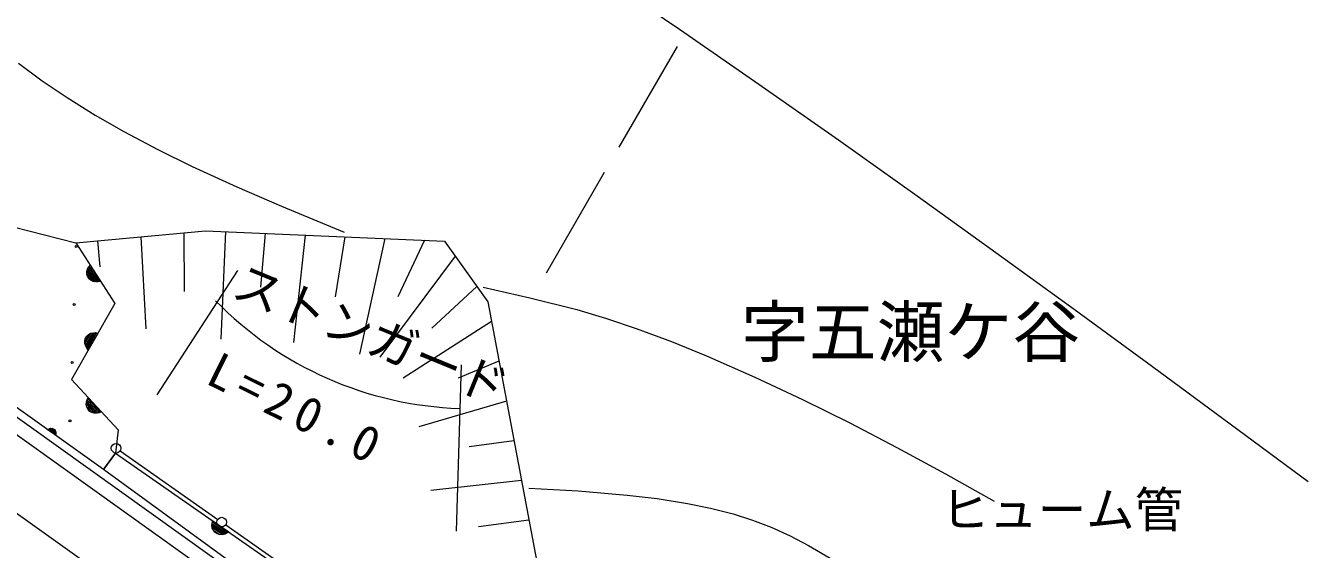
# Model space of a CAD drawing. Units: millimetres, scale not verified. Extents: x -10028 to 629972, y -208161 to 151839.
# Drawn here: x 435668 to 501600, y 55524 to 82547 of the extents above; entities that cross this region are included whole.
import ezdxf
from ezdxf.enums import TextEntityAlignment as Align

# ---------------------------------------------------------------- set-up
doc = ezdxf.new("R2010")
doc.units = ezdxf.units.MM
doc.header["$LTSCALE"] = 1000
doc.linetypes.add('DASHED', pattern=[7.5, 6, -1.5])
doc.linetypes.add('LONG_DASHED_DOTTED', pattern=[15.25, 12, -1.5, 0.25, -1.5])
doc.layers.add('S-BGD', color=7, linetype='Continuous', lineweight=13)
doc.styles.add('ＭＳ ゴシック', font='')
doc.styles.get('ＭＳ ゴシック').set_extended_font_data('MS Gothic')

msp = doc.modelspace()

# ---------------------------------------------------------------- linework, layer by layer
at = {"layer": 'S-BGD'}
for p, q in [((465318, 85136), (469402, 82369)), ((469402, 82369), (473509, 79528)), ((435302, 80602), (436532, 79698)), ((436532, 79698), (437809, 78834)), ((473509, 79528), (477604, 76653)), ((437809, 78834), (439259, 77931)), ((439259, 77931), (440743, 77078)), ((440743, 77078), (442489, 76149)), ((477604, 76653), (481672, 73761)), ((442489, 76149), (444262, 75275)), ((444262, 75275), (446563, 74220)), ((446563, 74220), (448878, 73225)), ((430627, 73301), (438261, 71337)), ((448878, 73225), (450490, 72556)), ((481672, 73761), (485734, 70843)), ((450490, 72556), (452104, 71895)), ((438261, 71337), (444958, 71962)), ((444958, 71962), (457280, 71426)), ((445985, 71917), (445752, 66368)), ((420745, 71754), (463136, 41522)), ((422285, 71580), (449153, 52399)), ((438261, 71337), (440270, 68211)), ((439377, 71441), (439503, 70098)), ((441610, 71649), (441871, 66906)), ((443842, 71857), (443854, 68832)), ((448038, 71828), (447791, 69058)), ((450092, 71738), (449491, 66198)), ((452146, 71649), (451644, 68549)), ((454199, 71560), (452890, 65603)), ((456253, 71471), (454873, 68549)), ((457280, 71426), (459512, 68301)), ((457838, 70645), (453947, 65444)), ((485734, 70843), (489773, 67913)), ((438829, 69856), (438869, 69998)), ((438858, 69946), (439251, 69334)), ((438869, 69998), (438919, 70101)), ((439331, 69326), (438886, 70018)), ((438917, 70085), (439404, 69328)), ((438919, 70101), (438995, 70195)), ((439470, 69341), (438956, 70140)), ((438995, 70195), (439536, 69353)), ((446603, 69916), (442436, 63492)), ((438838, 69731), (438829, 69856)), ((438870, 69612), (438838, 69731)), ((439166, 69351), (438839, 69860)), ((438850, 69727), (439052, 69414)), ((438954, 69482), (438870, 69612)), ((439049, 69403), (438954, 69482)), ((439159, 69343), (439049, 69403)), ((439305, 69321), (439159, 69343)), ((439418, 69325), (439305, 69321)), ((439536, 69353), (439418, 69325)), ((439690, 59640), (426386, 69149)), ((458954, 69082), (456629, 66934)), ((459276, 69053), (461694, 68503)), ((440270, 68211), (438038, 64283)), ((459512, 68301), (462994, 49863)), ((461694, 68503), (464105, 67894)), ((489773, 67913), (493809, 64961)), ((459705, 67276), (455156, 64356)), ((464105, 67894), (465646, 67442)), ((465646, 67442), (467180, 66929)), ((438733, 66139), (439032, 66665)), ((438919, 66593), (438735, 66269)), ((439117, 66688), (438758, 66055)), ((438787, 65981), (439194, 66696)), ((439268, 66700), (438823, 65918)), ((438827, 66522), (438918, 66606)), ((438865, 65865), (439334, 66691)), ((439401, 66682), (438907, 65812)), ((438918, 66606), (439024, 66672)), ((439024, 66672), (439168, 66702)), ((439168, 66702), (439283, 66706)), ((439283, 66706), (439401, 66682)), ((467180, 66929), (468996, 66249)), ((438723, 66141), (438725, 66267)), ((438770, 66002), (438723, 66141)), ((438725, 66267), (438751, 66387)), ((438751, 66387), (438827, 66522)), ((438827, 65904), (438770, 66002)), ((468996, 66249), (470800, 65508)), ((438907, 65812), (438827, 65904)), ((470800, 65508), (473290, 64411)), ((458148, 65054), (457888, 56460)), ((460092, 65228), (457989, 64356)), ((493809, 64961), (497827, 62003)), ((438038, 64283), (440449, 61693)), ((473290, 64411), (475761, 63256)), ((438844, 63248), (438903, 63354)), ((438903, 63354), (439584, 62622)), ((438799, 62992), (438814, 63138)), ((438831, 62870), (438799, 62992)), ((439221, 62554), (438809, 62997)), ((438812, 63085), (439307, 62552)), ((438814, 63138), (438844, 63248)), ((439387, 62558), (438827, 63160)), ((438883, 62759), (438831, 62870)), ((438843, 62868), (439097, 62595)), ((438845, 63232), (439459, 62574)), ((439521, 62598), (438874, 63293)), ((438989, 62645), (438883, 62759)), ((439096, 62585), (438989, 62645)), ((460479, 63179), (455958, 61846)), ((475761, 63256), (478205, 62047)), ((439215, 62545), (439096, 62585)), ((439362, 62549), (439215, 62545)), ((439473, 62573), (439362, 62549)), ((439584, 62622), (439473, 62573)), ((478205, 62047), (480623, 60785)), ((497827, 62003), (501844, 59028)), ((436806, 61701), (436856, 61736)), ((437213, 61410), (436806, 61701)), ((436835, 61719), (437221, 61443)), ((436856, 61736), (436908, 61759)), ((437229, 61475), (436863, 61737)), ((436897, 61751), (437231, 61512)), ((436908, 61759), (436980, 61775)), ((437231, 61551), (436935, 61762)), ((436978, 61770), (437224, 61594)), ((436980, 61775), (437042, 61768)), ((437042, 61768), (437100, 61749)), ((437194, 61654), (437043, 61762)), ((437100, 61749), (437164, 61704)), ((437164, 61704), (437200, 61654)), ((437200, 61654), (437228, 61598)), ((437231, 61468), (437213, 61410)), ((437228, 61598), (437235, 61525)), ((437235, 61525), (437231, 61468)), ((440449, 61693), (440315, 60488)), ((460866, 61130), (458555, 60824)), ((480623, 60785), (483134, 59416)), ((439690, 59640), (440315, 60488)), ((440315, 60488), (439690, 59640)), ((440315, 60488), (451163, 52943)), ((440544, 60602), (445586, 57075)), ((449288, 52675), (439690, 59640)), ((483134, 59416), (485641, 58018)), ((461253, 59082), (456572, 58558)), ((461635, 58692), (464175, 58541)), ((464175, 58541), (466716, 58329)), ((466716, 58329), (468262, 58146)), ((468262, 58146), (469814, 57900)), ((469814, 57900), (471007, 57655)), ((471007, 57655), (472181, 57353)), ((445287, 56771), (445294, 56885)), ((445305, 56625), (445287, 56771)), ((445294, 56885), (445329, 57001)), ((445971, 56326), (445295, 56796)), ((445297, 56719), (445894, 56303)), ((445298, 56870), (446037, 56356)), ((446093, 56393), (445313, 56935)), ((445329, 57001), (446150, 56430)), ((445996, 56788), (451037, 53261)), ((461640, 57033), (459046, 56691)), ((472181, 57353), (473170, 57040)), ((473170, 57040), (474144, 56668)), ((445361, 56513), (445305, 56625)), ((445809, 56286), (445312, 56632)), ((445436, 56415), (445361, 56513)), ((445373, 56513), (445679, 56301)), ((445563, 56326), (445436, 56415)), ((445681, 56290), (445563, 56326)), ((445805, 56277), (445681, 56290)), ((445948, 56311), (445805, 56277)), ((446051, 56358), (445948, 56311)), ((446150, 56430), (446051, 56358)), ((474144, 56668), (475118, 56225)), ((475118, 56225), (476066, 55728)), ((476066, 55728), (477179, 55067))]:
    msp.add_line(p, q, dxfattribs=at)
at = {"layer": 'S-BGD', "linetype": 'DASHED'}
msp.add_line((469280, 81469), (462004, 68885), dxfattribs=at)
at = {"layer": 'S-BGD', "linetype": 'LONG_DASHED_DOTTED'}
msp.add_line((418958, 68955), (489274, 18901), dxfattribs=at)
at = {"layer": 'S-BGD'}
for centre, radius in [((438283, 71157), 49.8), ((438176, 68159), 49.8), ((438069, 65161), 49.8), ((437962, 62163), 49.8), ((440340, 60745), 249), ((445791, 56931), 249)]:
    msp.add_circle(centre, radius, dxfattribs=at)
msp.add_arc((458674, 81222), 18435, 224.27341, 268.09525, dxfattribs=at)

# ---------------------------------------------------------------- texts
at = {"layer": 'S-BGD', "style": 'ＭＳ ゴシック'}
msp.add_text('ストンガード', height=1833, rotation=337.7, dxfattribs=at).set_placement((445995, 68093), align=Align.BOTTOM_LEFT)
for s, height, p in [('字五瀬ケ谷', 2566, (472580, 64699)), ('ヒューム管', 1833, (482889, 56113))]:
    msp.add_text(s, height=height, dxfattribs=at).set_placement(p, align=Align.BOTTOM_LEFT)
at = {"layer": 'S-BGD', "insert": (444867, 64099), "char_height": 1833, "attachment_point": 7, "rotation": 333.7, "style": 'ＭＳ ゴシック'}
msp.add_mtext('\\T1.32;L=20.0', dxfattribs=at)

doc.saveas('drawing.dxf')
